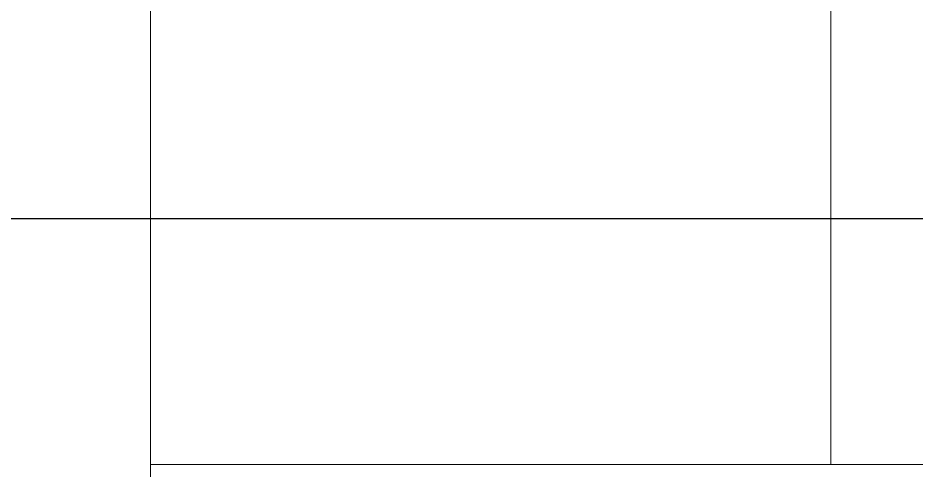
# Model space of a CAD drawing. Header units: millimetres. Extents: x 2509 to 128734, y 2492 to 91667.
# Drawn here: x 91761.2 to 91843.6, y 72111.6 to 72153.1 of the extents above; entities that cross this region are included whole.
import ezdxf

# ---------------------------------------------------------------- set-up
doc = ezdxf.new("R2010")
doc.units = ezdxf.units.MM
doc.layers.add('SSH_搬运系统', color=7, linetype='Continuous')
doc.layers.add('规划设计-立库系统-链式输送机', color=5, linetype='Continuous')
doc.styles.add('标注', font='msyh.ttf', dxfattribs={"height": 20})

# ---------------------------------------------------------------- blocks, each defined once
blk = doc.blocks.new('SSH_机械臂')
at = {"layer": 'SSH_搬运系统', "lineweight": 15}
for p, q in [((1526.873, 2261.643, 0), (1526.873, 2559.643, 0)), ((1585.873, 2324.046, 0), (1526.873, 2324.046, 0)), ((1446.873, 2261.643, 0), (1746.873, 2261.643, 0))]:
    blk.add_line(p, q, dxfattribs=at)
for centre, radius, start, end in [((3603.35, 2684.145, 0), 2525.003, 188.199093, 258.295751), ((3603.347, 2684.143, 0), 2524, 188.20232, 254.525226)]:
    blk.add_arc(centre, radius, start, end, dxfattribs=at)
blk = doc.blocks.new('*U166')
at = {"layer": '规划设计-立库系统-链式输送机', "color": 1}
blk.add_line((-15.845, 0), (1812.106, 0), dxfattribs=at)
at = {"layer": '规划设计-立库系统-链式输送机', "color": 0, "style": '标注'}
for tag, p in [('编号', (313.894, 142.407)), ('设备高度', (311.174, -149.648))]:
    blk.add_attdef(tag, p, '', height=50, dxfattribs=at)

msp = doc.modelspace()

# ---------------------------------------------------------------- block references
at = {"layer": 'SSH_搬运系统', "xscale": -1, "rotation": 270}
msp.add_blockref('SSH_机械臂', (89511.768, 70585.224, 0), dxfattribs=at)
at = {"layer": '规划设计-立库系统-链式输送机', "xscale": -1}
msp.add_blockref('*U166', (93094.266, 72134.656), dxfattribs=at)

doc.saveas('drawing.dxf')
